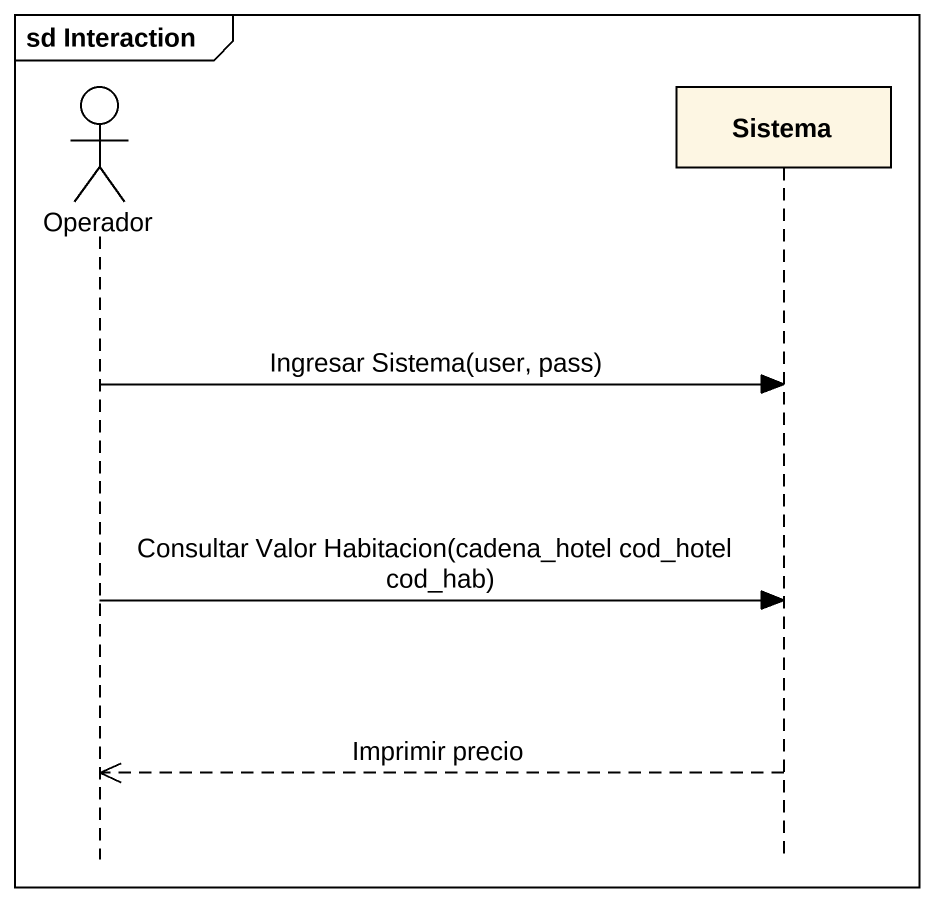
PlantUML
@startuml
mainframe sd Interaction
hide footbox
actor Operador
participant Sistema

Operador -> Sistema : Ingresar Sistema(user, pass)
Operador -> Sistema : Consultar Valor Habitacion(cadena_hotel cod_hotel cod_hab)
Sistema -->> Operador : Imprimir precio
@enduml
